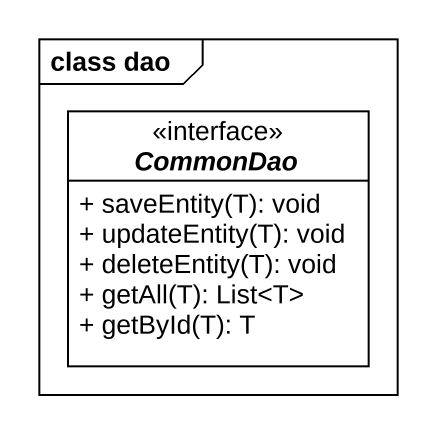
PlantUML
@startuml
mainframe class dao
hide circle
hide empty members
skinparam classAttributeIconSize 0
interface CommonDao <<interface>> {
  + saveEntity(T): void
  + updateEntity(T): void
  + deleteEntity(T): void
  + getAll(T): List<T>
  + getById(T): T
}
@enduml
